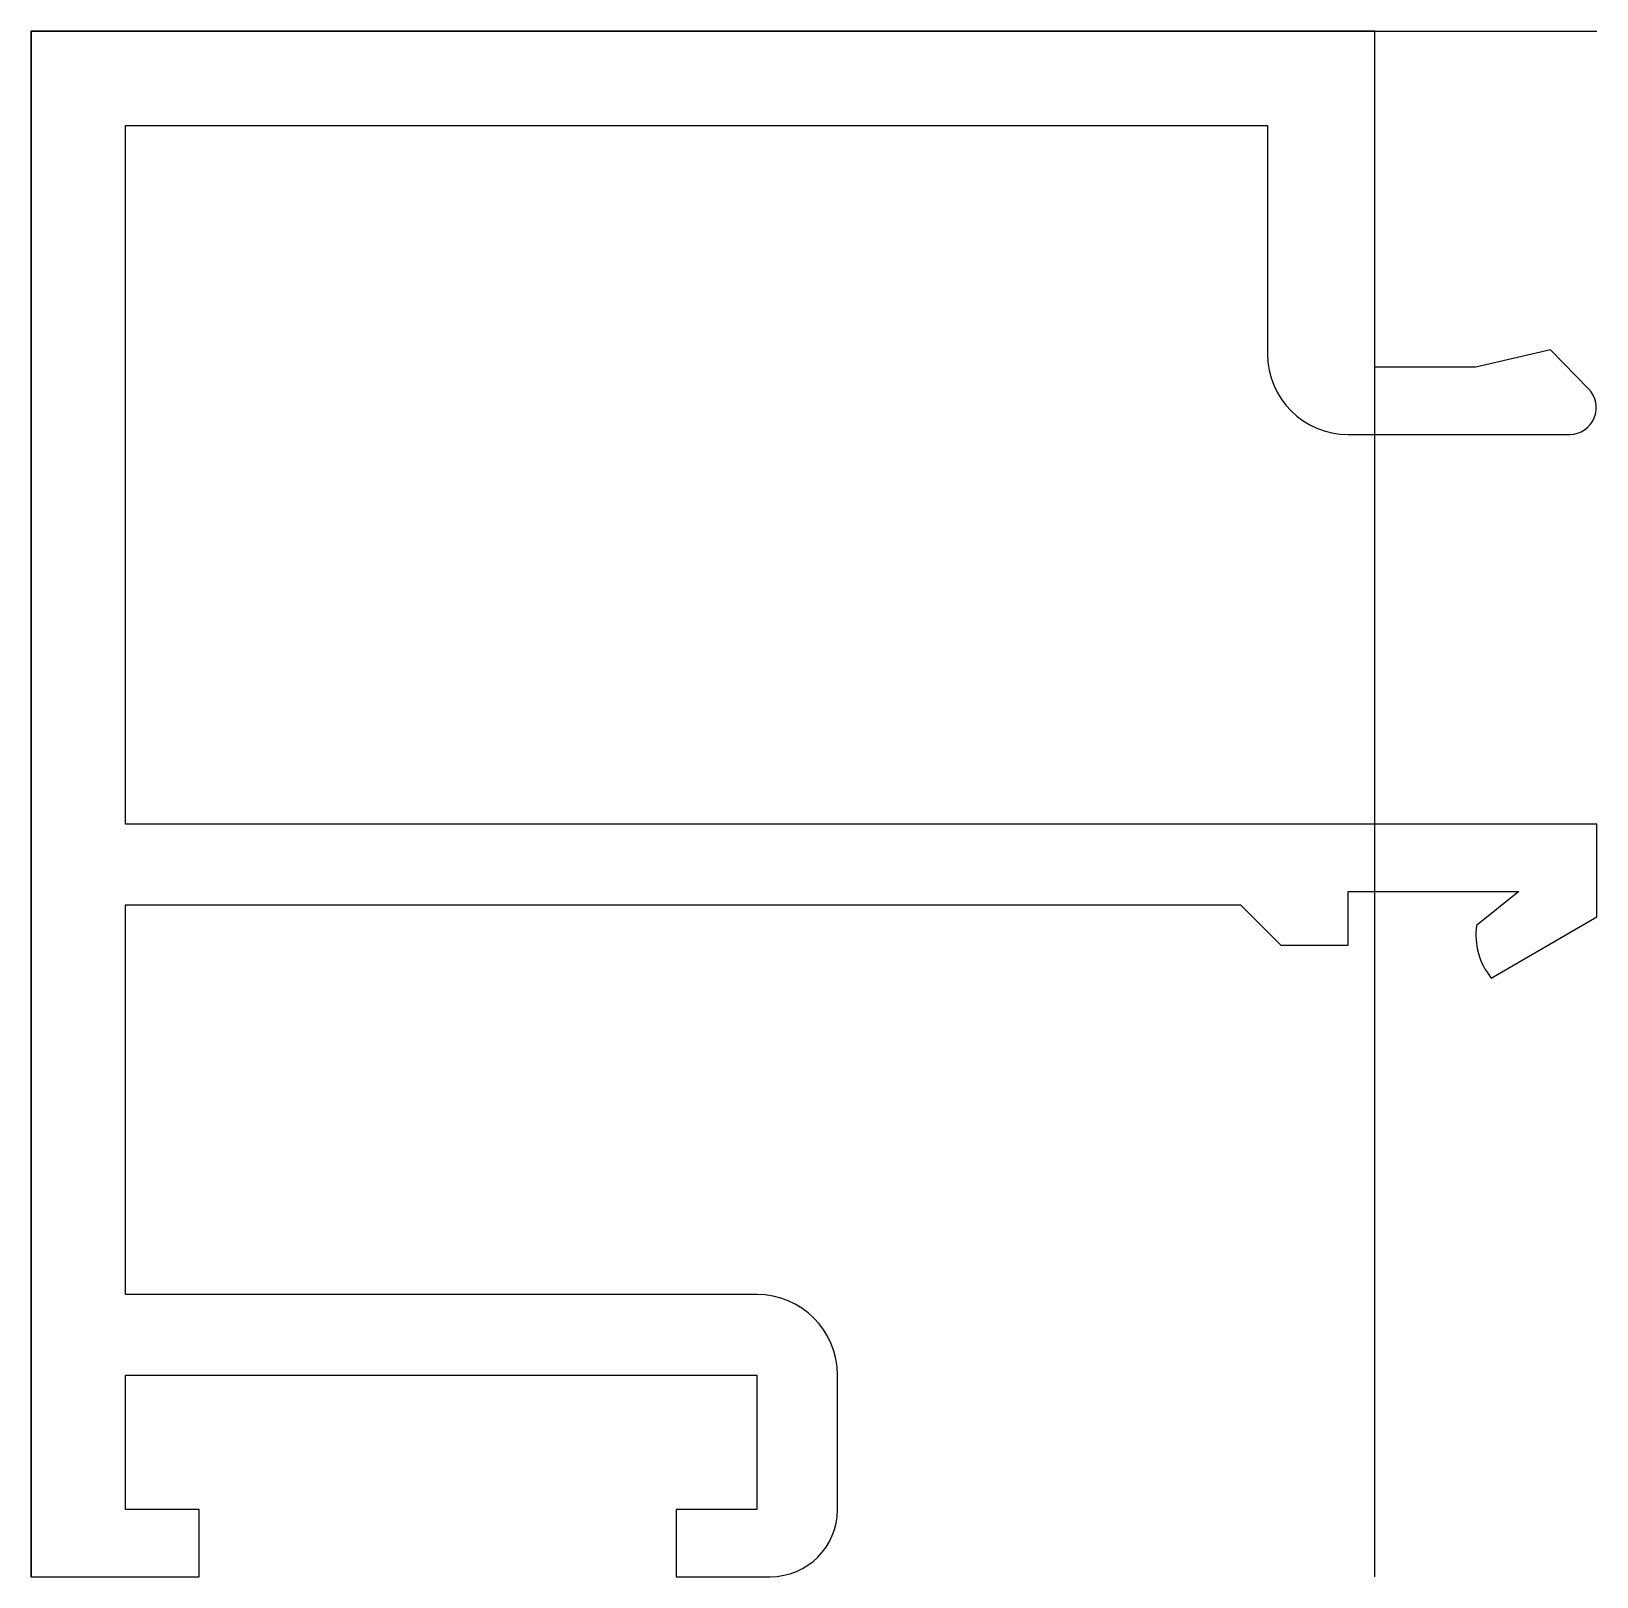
# Model space of a CAD drawing. Extents: x 0 to 23.3, y -23 to 0.
import ezdxf

# ---------------------------------------------------------------- set-up
doc = ezdxf.new("R2010")
doc.units = 0
doc.layers.get('0').update_dxf_attribs({"linetype": 'CONTINUOUS'})

msp = doc.modelspace()

# ---------------------------------------------------------------- linework, layer by layer
at = {"linetype": 'CONTINUOUS'}
for p, q in [((0, -23), (0, 0)), ((0, 0), (23.3, 0)), ((20, 0), (0, 0)), ((0, 0), (0, -23)), ((20, -23), (20, 0)), ((20, -5), (20, 0)), ((1.4, -11.8), (1.4, -1.4)), ((1.4, -1.4), (18.4, -1.4)), ((18.4, -1.4), (18.4, -4.8)), ((22.61, -4.74), (21.5, -5)), ((23.18, -5.32), (22.61, -4.74)), ((21.5, -5), (20, -5)), ((19.6, -6), (22.9, -6)), ((23.3, -11.8), (1.4, -11.8)), ((23.3, -13.18), (23.3, -11.8)), ((19.6, -13.6), (19.6, -12.8)), ((19.6, -12.8), (22.14, -12.8)), ((22.14, -12.8), (21.51, -13.31)), ((1.4, -18.8), (1.4, -13)), ((1.4, -13), (18, -13)), ((18, -13), (18.6, -13.6)), ((21.73, -14.09), (23.3, -13.18)), ((18.6, -13.6), (19.6, -13.6)), ((10.8, -18.8), (1.4, -18.8)), ((1.4, -22), (1.4, -20)), ((1.4, -20), (10.8, -20)), ((10.8, -20), (10.8, -22)), ((12, -22), (12, -20)), ((2.5, -22), (1.4, -22)), ((2.5, -23), (2.5, -22)), ((10.8, -22), (9.6, -22)), ((9.6, -22), (9.6, -23)), ((0, -23), (2.5, -23)), ((9.6, -23), (11, -23))]:
    msp.add_line(p, q, dxfattribs=at)
for centre, radius, start, end in [((19.6, -4.8), 1.2, 180, 270), ((22.894, -5.6), 0.4, 270.8048, 44.4349), ((22.521, -13.446), 1.02, 172.3435, 219.1588), ((10.8, -20), 1.2, 0, 90), ((11, -22), 1, 270, 0)]:
    msp.add_arc(centre, radius, start, end, dxfattribs=at)

doc.saveas('drawing.dxf')
